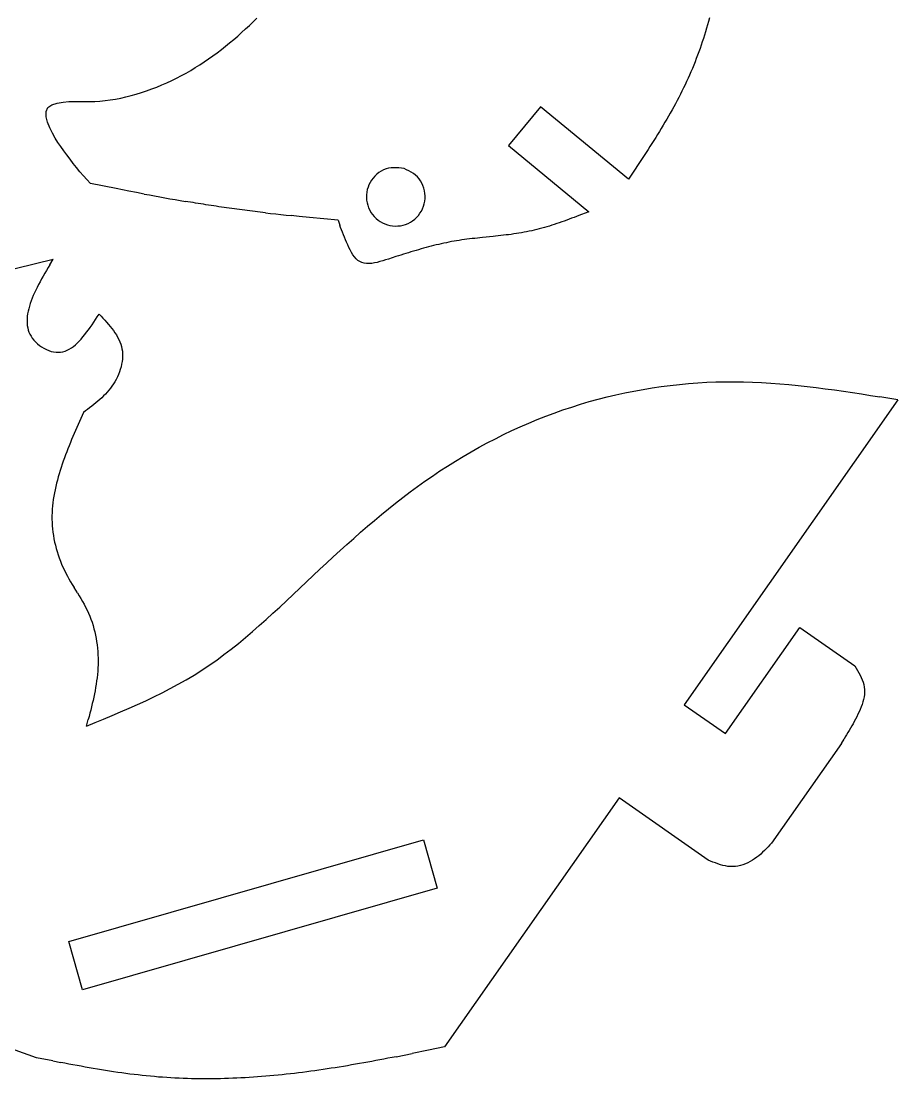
# Model space of a CAD drawing. Extents: x -3475 to 3475, y -2114 to 2114.
# Drawn here: x 504 to 1006, y 51 to 658 of the extents above; entities that cross this region are included whole.
import ezdxf

# ---------------------------------------------------------------- set-up
doc = ezdxf.new("R2010")
doc.units = 0
doc.header["$MEASUREMENT"] = 0
doc.layers.get('0').update_dxf_attribs({"linetype": 'CONTINUOUS'})

msp = doc.modelspace()

# ---------------------------------------------------------------- linework, layer by layer
for p, q in [((632.41, 653.17), (634.62, 655.23)), ((634.62, 655.23), (636.8, 657.33)), ((636.8, 657.33), (638.97, 659.46)), ((897.29, 655.56), (896.73, 653.59)), ((897.84, 657.53), (897.29, 655.56)), ((898.36, 659.51), (897.84, 657.53)), ((627.9, 649.12), (630.17, 651.13)), ((630.17, 651.13), (632.41, 653.17)), ((895.56, 649.67), (894.94, 647.71)), ((896.15, 651.62), (895.56, 649.67)), ((896.73, 653.59), (896.15, 651.62)), ((618.56, 641.41), (620.94, 643.28)), ((620.94, 643.28), (623.29, 645.19)), ((623.29, 645.19), (625.61, 647.14)), ((625.61, 647.14), (627.9, 649.12)), ((893.66, 643.83), (892.99, 641.9)), ((894.31, 645.77), (893.66, 643.83)), ((894.94, 647.71), (894.31, 645.77)), ((611.23, 636.02), (613.71, 637.77)), ((613.71, 637.77), (616.15, 639.57)), ((616.15, 639.57), (618.56, 641.41)), ((891.6, 638.06), (890.87, 636.15)), ((892.3, 639.98), (891.6, 638.06)), ((892.99, 641.9), (892.3, 639.98)), ((600.97, 629.43), (603.59, 631.01)), ((603.59, 631.01), (606.18, 632.63)), ((606.18, 632.63), (608.72, 634.3)), ((608.72, 634.3), (611.23, 636.02)), ((889.37, 632.35), (888.59, 630.47)), ((890.13, 634.25), (889.37, 632.35)), ((890.87, 636.15), (890.13, 634.25)), ((590.1, 623.64), (592.88, 625.01)), ((592.88, 625.01), (595.61, 626.43)), ((595.61, 626.43), (598.31, 627.91)), ((598.31, 627.91), (600.97, 629.43)), ((886.98, 626.72), (886.15, 624.87)), ((887.8, 628.59), (886.98, 626.72)), ((888.59, 630.47), (887.8, 628.59)), ((578.62, 618.75), (581.54, 619.87)), ((581.54, 619.87), (584.42, 621.07)), ((584.42, 621.07), (587.28, 622.32)), ((587.28, 622.32), (590.1, 623.64)), ((883.55, 619.34), (882.65, 617.52)), ((884.43, 621.18), (883.55, 619.34)), ((885.3, 623.02), (884.43, 621.18)), ((886.15, 624.87), (885.3, 623.02)), ((554.86, 612.5), (557.83, 612.98)), ((557.83, 612.98), (560.82, 613.55)), ((560.82, 613.55), (563.8, 614.22)), ((563.8, 614.22), (566.79, 614.97)), ((566.79, 614.97), (569.77, 615.8)), ((569.77, 615.8), (572.73, 616.71)), ((572.73, 616.71), (575.69, 617.69)), ((575.69, 617.69), (578.62, 618.75)), ((880.8, 613.9), (879.86, 612.1)), ((881.73, 615.71), (880.8, 613.9)), ((882.65, 617.52), (881.73, 615.71)), ((518.01, 605.75), (519.1, 608.06)), ((519.1, 608.06), (521.35, 609.64)), ((521.35, 609.64), (524.39, 610.64)), ((524.39, 610.64), (527.79, 611.2)), ((527.79, 611.2), (531.12, 611.48)), ((531.12, 611.48), (534.27, 611.59)), ((534.27, 611.59), (537.28, 611.59)), ((537.28, 611.59), (540.21, 611.55)), ((540.21, 611.55), (543.1, 611.54)), ((543.1, 611.54), (546.01, 611.63)), ((546.01, 611.63), (548.94, 611.82)), ((548.94, 611.82), (551.89, 612.11)), ((551.89, 612.11), (554.86, 612.5)), ((801.53, 608.55), (783.18, 586.29)), ((851.94, 566.99), (801.53, 608.55)), ((876.94, 606.74), (875.94, 604.96)), ((877.93, 608.52), (876.94, 606.74)), ((878.9, 610.3), (877.93, 608.52)), ((879.86, 612.1), (878.9, 610.3)), ((518.03, 602.86), (518.01, 605.75)), ((518.84, 599.64), (518.03, 602.86)), ((873.91, 601.44), (872.88, 599.68)), ((874.93, 603.2), (873.91, 601.44)), ((875.94, 604.96), (874.93, 603.2)), ((520.15, 596.39), (518.84, 599.64)), ((521.66, 593.36), (520.15, 596.39)), ((870.78, 596.18), (869.72, 594.44)), ((871.84, 597.93), (870.78, 596.18)), ((872.88, 599.68), (871.84, 597.93)), ((523.23, 590.63), (521.66, 593.36)), ((524.86, 588.11), (523.23, 590.63)), ((866.49, 589.24), (865.4, 587.52)), ((867.57, 590.97), (866.49, 589.24)), ((868.65, 592.7), (867.57, 590.97)), ((869.72, 594.44), (868.65, 592.7)), ((526.54, 585.71), (524.86, 588.11)), ((528.25, 583.35), (526.54, 585.71)), ((530, 580.94), (528.25, 583.35)), ((783.18, 586.29), (829.22, 548.33)), ((863.19, 584.08), (862.08, 582.36)), ((864.3, 585.79), (863.19, 584.08)), ((865.4, 587.52), (864.3, 585.79)), ((531.8, 578.5), (530, 580.94)), ((533.64, 576.06), (531.8, 578.5)), ((858.72, 577.22), (857.6, 575.52)), ((859.85, 578.93), (858.72, 577.22)), ((860.97, 580.65), (859.85, 578.93)), ((862.08, 582.36), (860.97, 580.65)), ((535.53, 573.65), (533.64, 576.06)), ((537.48, 571.29), (535.53, 573.65)), ((539.47, 569), (537.48, 571.29)), ((708.92, 570.79), (707.71, 569.85)), ((710.2, 571.61), (708.92, 570.79)), ((711.54, 572.31), (710.2, 571.61)), ((712.94, 572.87), (711.54, 572.31)), ((714.37, 573.27), (712.94, 572.87)), ((715.82, 573.5), (714.37, 573.27)), ((717.3, 573.59), (715.82, 573.5)), ((718.79, 573.57), (717.3, 573.59)), ((720.3, 573.46), (718.79, 573.57)), ((721.81, 573.29), (720.3, 573.46)), ((723.32, 573.09), (721.81, 573.29)), ((724.7, 572.43), (723.32, 573.09)), ((726.06, 571.75), (724.7, 572.43)), ((727.38, 571.03), (726.06, 571.75)), ((728.64, 570.24), (727.38, 571.03)), ((855.34, 572.1), (851.94, 566.99)), ((857.6, 575.52), (855.34, 572.1)), ((541.49, 566.74), (539.47, 569)), ((543.53, 564.51), (541.49, 566.74)), ((558.2, 561.62), (543.53, 564.51)), ((703.87, 565.19), (703.19, 563.85)), ((704.67, 566.47), (703.87, 565.19)), ((705.58, 567.68), (704.67, 566.47)), ((706.6, 568.81), (705.58, 567.68)), ((707.71, 569.85), (706.6, 568.81)), ((729.83, 569.36), (728.64, 570.24)), ((730.93, 568.36), (729.83, 569.36)), ((731.91, 567.25), (730.93, 568.36)), ((732.78, 566.02), (731.91, 567.25)), ((733.52, 564.71), (732.78, 566.02)), ((734.15, 563.32), (733.52, 564.71)), ((565.54, 560.19), (558.2, 561.62)), ((569.94, 559.34), (565.54, 560.19)), ((574.35, 558.51), (569.94, 559.34)), ((574.35, 558.51), (577.29, 557.96)), ((701.92, 559.53), (701.75, 558.03)), ((702.21, 561.01), (701.92, 559.53)), ((702.64, 562.45), (702.21, 561.01)), ((703.19, 563.85), (702.64, 562.45)), ((734.65, 561.87), (734.15, 563.32)), ((735.02, 560.39), (734.65, 561.87)), ((735.25, 558.89), (735.02, 560.39)), ((735.36, 557.39), (735.25, 558.89)), ((577.29, 557.96), (580.23, 557.42)), ((580.23, 557.42), (583.17, 556.88)), ((583.17, 556.88), (586.11, 556.35)), ((586.11, 556.35), (589.06, 555.82)), ((589.06, 555.82), (592, 555.31)), ((592, 555.31), (594.95, 554.8)), ((594.95, 554.8), (597.9, 554.3)), ((599.37, 554.05), (597.9, 554.3)), ((600.85, 553.8), (599.37, 554.05)), ((602.32, 553.56), (600.85, 553.8)), ((603.8, 553.32), (602.32, 553.56)), ((605.28, 553.08), (603.8, 553.32)), ((606.75, 552.84), (605.28, 553.08)), ((608.23, 552.61), (606.75, 552.84)), ((609.71, 552.38), (608.23, 552.61)), ((611.18, 552.15), (609.71, 552.38)), ((612.66, 551.92), (611.18, 552.15)), ((701.75, 558.03), (701.72, 556.52)), ((701.72, 556.52), (701.83, 555.01)), ((701.83, 555.01), (702.07, 553.52)), ((702.07, 553.52), (702.44, 552.05)), ((734.45, 551.46), (734.88, 552.91)), ((734.88, 552.91), (735.17, 554.38)), ((735.17, 554.38), (735.33, 555.88)), ((735.33, 555.88), (735.36, 557.39)), ((614.14, 551.69), (612.66, 551.92)), ((615.62, 551.47), (614.14, 551.69)), ((617.1, 551.25), (615.62, 551.47)), ((618.58, 551.03), (617.1, 551.25)), ((620.06, 550.82), (618.58, 551.03)), ((621.54, 550.61), (620.06, 550.82)), ((623.02, 550.4), (621.54, 550.61)), ((624.5, 550.19), (623.02, 550.4)), ((625.98, 549.98), (624.5, 550.19)), ((627.46, 549.78), (625.98, 549.98)), ((628.94, 549.58), (627.46, 549.78)), ((630.42, 549.38), (628.94, 549.58)), ((631.91, 549.19), (630.42, 549.38)), ((633.39, 549), (631.91, 549.19)), ((634.87, 548.81), (633.39, 549)), ((636.35, 548.62), (634.87, 548.81)), ((637.84, 548.44), (636.35, 548.62)), ((639.32, 548.26), (637.84, 548.44)), ((640.81, 548.08), (639.32, 548.26)), ((642.29, 547.9), (640.81, 548.08)), ((643.78, 547.73), (642.29, 547.9)), ((643.78, 547.73), (646.75, 547.38)), ((646.75, 547.38), (649.72, 547.05)), ((649.72, 547.05), (652.69, 546.72)), ((652.69, 546.72), (655.66, 546.4)), ((655.66, 546.4), (658.64, 546.09)), ((663.1, 545.62), (658.64, 546.09)), ((702.44, 552.05), (702.95, 550.63)), ((702.95, 550.63), (703.58, 549.26)), ((703.58, 549.26), (704.33, 547.95)), ((704.33, 547.95), (705.19, 546.71)), ((705.19, 546.71), (706.16, 545.56)), ((730.49, 545.1), (731.5, 546.22)), ((731.5, 546.22), (732.41, 547.43)), ((732.41, 547.43), (733.21, 548.71)), ((733.21, 548.71), (733.89, 550.06)), ((733.89, 550.06), (734.45, 551.46)), ((823.59, 546.16), (822.19, 545.62)), ((825, 546.7), (823.59, 546.16)), ((829.22, 548.33), (825, 546.7)), ((669.05, 545.02), (663.1, 545.62)), ((685.42, 543.43), (669.05, 545.02)), ((685.42, 543.43), (686.43, 540.71)), ((686.94, 539.34), (686.43, 540.71)), ((706.16, 545.56), (707.24, 544.49)), ((707.24, 544.49), (708.4, 543.53)), ((708.4, 543.53), (709.65, 542.68)), ((709.65, 542.68), (710.96, 541.94)), ((710.96, 541.94), (712.34, 541.32)), ((712.34, 541.32), (713.77, 540.82)), ((713.77, 540.82), (715.23, 540.46)), ((715.23, 540.46), (716.73, 540.23)), ((716.73, 540.23), (718.23, 540.14)), ((718.23, 540.14), (719.74, 540.18)), ((719.74, 540.18), (721.24, 540.35)), ((721.24, 540.35), (722.72, 540.65)), ((722.72, 540.65), (724.16, 541.09)), ((724.16, 541.09), (725.56, 541.66)), ((725.56, 541.66), (726.9, 542.35)), ((726.9, 542.35), (728.18, 543.16)), ((728.18, 543.16), (729.38, 544.08)), ((729.38, 544.08), (730.49, 545.1)), ((806.6, 540.16), (805.16, 539.73)), ((808.02, 540.61), (806.6, 540.16)), ((809.45, 541.07), (808.02, 540.61)), ((810.87, 541.54), (809.45, 541.07)), ((812.29, 542.02), (810.87, 541.54)), ((813.71, 542.51), (812.29, 542.02)), ((815.13, 543.01), (813.71, 542.51)), ((816.54, 543.52), (815.13, 543.01)), ((817.96, 544.04), (816.54, 543.52)), ((819.37, 544.56), (817.96, 544.04)), ((820.78, 545.09), (819.37, 544.56)), ((822.19, 545.62), (820.78, 545.09)), ((687.46, 537.96), (686.94, 539.34)), ((687.99, 536.58), (687.46, 537.96)), ((688.54, 535.17), (687.99, 536.58)), ((689.11, 533.75), (688.54, 535.17)), ((774.31, 534.17), (768.33, 533.56)), ((775.8, 534.33), (774.31, 534.17)), ((777.29, 534.49), (775.8, 534.33)), ((778.79, 534.65), (777.29, 534.49)), ((780.28, 534.82), (778.79, 534.65)), ((781.77, 535), (780.28, 534.82)), ((783.25, 535.18), (781.77, 535)), ((784.74, 535.38), (783.25, 535.18)), ((786.22, 535.59), (784.74, 535.38)), ((787.7, 535.81), (786.22, 535.59)), ((789.18, 536.04), (787.7, 535.81)), ((790.65, 536.29), (789.18, 536.04)), ((792.12, 536.55), (790.65, 536.29)), ((793.59, 536.83), (792.12, 536.55)), ((795.05, 537.13), (793.59, 536.83)), ((796.5, 537.45), (795.05, 537.13)), ((797.96, 537.79), (796.5, 537.45)), ((799.41, 538.14), (797.96, 537.79)), ((800.85, 538.51), (799.41, 538.14)), ((802.29, 538.9), (800.85, 538.51)), ((803.73, 539.31), (802.29, 538.9)), ((805.16, 539.73), (803.73, 539.31)), ((689.7, 532.31), (689.11, 533.75)), ((690.32, 530.84), (689.7, 532.31)), ((690.96, 529.36), (690.32, 530.84)), ((691.64, 527.87), (690.96, 529.36)), ((692.37, 526.41), (691.64, 527.87)), ((737.36, 528.19), (735.91, 527.8)), ((738.81, 528.57), (737.36, 528.19)), ((740.26, 528.94), (738.81, 528.57)), ((741.71, 529.29), (740.26, 528.94)), ((743.17, 529.64), (741.71, 529.29)), ((744.63, 529.97), (743.17, 529.64)), ((746.09, 530.3), (744.63, 529.97)), ((747.55, 530.6), (746.09, 530.3)), ((749.02, 530.9), (747.55, 530.6)), ((750.49, 531.18), (749.02, 530.9)), ((751.96, 531.44), (750.49, 531.18)), ((753.44, 531.69), (751.96, 531.44)), ((754.92, 531.92), (753.44, 531.69)), ((756.4, 532.14), (754.92, 531.92)), ((757.88, 532.35), (756.4, 532.14)), ((759.37, 532.55), (757.88, 532.35)), ((760.86, 532.73), (759.37, 532.55)), ((762.35, 532.91), (760.86, 532.73)), ((763.84, 533.08), (762.35, 532.91)), ((765.34, 533.25), (763.84, 533.08)), ((766.83, 533.41), (765.34, 533.25)), ((768.33, 533.56), (766.83, 533.41)), ((693.14, 525.01), (692.37, 526.41)), ((693.97, 523.69), (693.14, 525.01)), ((694.86, 522.47), (693.97, 523.69)), ((695.81, 521.38), (694.86, 522.47)), ((718.66, 522.58), (714.37, 521.19)), ((720.1, 523.04), (718.66, 522.58)), ((721.53, 523.5), (720.1, 523.04)), ((722.96, 523.95), (721.53, 523.5)), ((724.4, 524.4), (722.96, 523.95)), ((725.83, 524.85), (724.4, 524.4)), ((727.27, 525.29), (725.83, 524.85)), ((728.71, 525.72), (727.27, 525.29)), ((730.14, 526.15), (728.71, 525.72)), ((731.58, 526.58), (730.14, 526.15)), ((733.03, 526.99), (731.58, 526.58)), ((734.47, 527.4), (733.03, 526.99)), ((735.91, 527.8), (734.47, 527.4)), ((454.56, 504.6), (522.06, 521.22)), ((519.15, 516.29), (518.2, 514.65)), ((520.12, 517.93), (519.15, 516.29)), ((520.12, 517.93), (522.06, 521.22)), ((696.85, 520.45), (695.81, 521.38)), ((697.97, 519.71), (696.85, 520.45)), ((699.17, 519.17), (697.97, 519.71)), ((700.46, 518.82), (699.17, 519.17)), ((701.82, 518.65), (700.46, 518.82)), ((703.24, 518.63), (701.82, 518.65)), ((704.73, 518.74), (703.24, 518.63)), ((706.26, 518.97), (704.73, 518.74)), ((707.83, 519.3), (706.26, 518.97)), ((709.44, 519.71), (707.83, 519.3)), ((711.07, 520.17), (709.44, 519.71)), ((712.71, 520.67), (711.07, 520.17)), ((714.37, 521.19), (712.71, 520.67)), ((515.44, 509.77), (514.57, 508.15)), ((516.34, 511.39), (515.44, 509.77)), ((517.26, 513.02), (516.34, 511.39)), ((518.2, 514.65), (517.26, 513.02)), ((512.92, 504.95), (512.14, 503.37)), ((513.73, 506.55), (512.92, 504.95)), ((514.57, 508.15), (513.73, 506.55)), ((510.08, 498.7), (509.5, 497.17)), ((510.72, 500.24), (510.08, 498.7)), ((511.41, 501.8), (510.72, 500.24)), ((512.14, 503.37), (511.41, 501.8)), ((508.08, 492.7), (507.73, 491.25)), ((508.49, 494.17), (508.08, 492.7)), ((508.96, 495.66), (508.49, 494.17)), ((509.5, 497.17), (508.96, 495.66)), ((507.14, 487.02), (507.1, 485.66)), ((507.1, 485.66), (507.14, 484.33)), ((507.26, 488.41), (507.14, 487.02)), ((507.46, 489.82), (507.26, 488.41)), ((507.73, 491.25), (507.46, 489.82)), ((545.4, 485), (546.41, 486.53)), ((546.41, 486.53), (547.42, 488.06)), ((547.42, 488.06), (548.43, 489.61)), ((548.43, 489.61), (549.53, 488.45)), ((549.53, 488.45), (550.62, 487.28)), ((550.62, 487.28), (551.7, 486.12)), ((551.7, 486.12), (552.76, 484.94)), ((507.14, 484.33), (507.27, 483.02)), ((507.27, 483.02), (507.5, 481.74)), ((507.5, 481.74), (507.82, 480.49)), ((507.82, 480.49), (508.24, 479.27)), ((508.24, 479.27), (508.76, 478.08)), ((541.29, 479.19), (542.33, 480.59)), ((542.33, 480.59), (543.36, 482.03)), ((543.36, 482.03), (544.39, 483.5)), ((544.39, 483.5), (545.4, 485)), ((552.76, 484.94), (553.79, 483.76)), ((553.79, 483.76), (554.79, 482.57)), ((554.79, 482.57), (555.76, 481.37)), ((555.76, 481.37), (556.67, 480.16)), ((556.67, 480.16), (557.53, 478.93)), ((508.76, 478.08), (509.39, 476.93)), ((509.39, 476.93), (510.13, 475.81)), ((510.13, 475.81), (510.99, 474.72)), ((510.99, 474.72), (511.96, 473.67)), ((511.96, 473.67), (513.05, 472.66)), ((535.93, 473.04), (537.03, 474.13)), ((537.03, 474.13), (538.12, 475.3)), ((538.12, 475.3), (539.19, 476.54)), ((539.19, 476.54), (540.25, 477.84)), ((540.25, 477.84), (541.29, 479.19)), ((557.53, 478.93), (558.34, 477.68)), ((558.34, 477.68), (559.08, 476.41)), ((559.08, 476.41), (559.74, 475.12)), ((559.74, 475.12), (560.33, 473.81)), ((560.33, 473.81), (560.83, 472.47)), ((513.05, 472.66), (514.23, 471.71)), ((514.23, 471.71), (515.5, 470.82)), ((515.5, 470.82), (516.82, 470.02)), ((516.82, 470.02), (518.19, 469.31)), ((518.19, 469.31), (519.59, 468.72)), ((519.59, 468.72), (520.99, 468.25)), ((520.99, 468.25), (522.38, 467.92)), ((522.38, 467.92), (523.75, 467.74)), ((523.75, 467.74), (525.08, 467.7)), ((525.08, 467.7), (526.39, 467.81)), ((526.39, 467.81), (527.66, 468.06)), ((527.66, 468.06), (528.91, 468.44)), ((528.91, 468.44), (530.14, 468.94)), ((530.14, 468.94), (531.34, 469.55)), ((531.34, 469.55), (532.52, 470.28)), ((532.52, 470.28), (533.67, 471.11)), ((533.67, 471.11), (534.81, 472.03)), ((534.81, 472.03), (535.93, 473.04)), ((560.83, 472.47), (561.25, 471.11)), ((561.25, 471.11), (561.56, 469.71)), ((561.56, 469.71), (561.77, 468.29)), ((561.77, 468.29), (561.87, 466.83)), ((561.62, 462.38), (561.35, 460.88)), ((561.79, 463.87), (561.62, 462.38)), ((561.88, 465.36), (561.79, 463.87)), ((561.87, 466.83), (561.88, 465.36)), ((560.09, 456.44), (559.53, 454.99)), ((560.59, 457.9), (560.09, 456.44)), ((561.01, 459.39), (560.59, 457.9)), ((561.35, 460.88), (561.01, 459.39)), ((556.67, 449.56), (555.82, 448.31)), ((557.46, 450.85), (556.67, 449.56)), ((558.21, 452.19), (557.46, 450.85)), ((558.9, 453.57), (558.21, 452.19)), ((559.53, 454.99), (558.9, 453.57)), ((875.95, 448.75), (881.17, 449.33)), ((881.17, 449.33), (886.41, 449.82)), ((886.41, 449.82), (891.65, 450.21)), ((891.65, 450.21), (896.89, 450.5)), ((896.89, 450.5), (902.14, 450.71)), ((902.14, 450.71), (907.38, 450.82)), ((907.38, 450.82), (912.62, 450.83)), ((912.62, 450.83), (917.85, 450.76)), ((917.85, 450.76), (923.08, 450.6)), ((923.08, 450.6), (928.31, 450.36)), ((928.31, 450.36), (933.53, 450.04)), ((933.53, 450.04), (938.75, 449.66)), ((938.75, 449.66), (943.97, 449.2)), ((943.97, 449.2), (949.18, 448.69)), ((552.02, 443.72), (550.98, 442.66)), ((553.03, 444.81), (552.02, 443.72)), ((554, 445.94), (553.03, 444.81)), ((554.93, 447.1), (554, 445.94)), ((555.82, 448.31), (554.93, 447.1)), ((839.68, 442.13), (844.81, 443.35)), ((844.81, 443.35), (849.96, 444.48)), ((849.96, 444.48), (855.13, 445.52)), ((855.13, 445.52), (860.31, 446.47)), ((860.31, 446.47), (865.51, 447.32)), ((865.51, 447.32), (870.72, 448.08)), ((870.72, 448.08), (875.95, 448.75)), ((949.18, 448.69), (954.39, 448.12)), ((954.39, 448.12), (959.6, 447.5)), ((959.6, 447.5), (964.81, 446.84)), ((964.81, 446.84), (970.01, 446.14)), ((970.01, 446.14), (975.22, 445.4)), ((975.22, 445.4), (980.42, 444.63)), ((980.42, 444.63), (985.62, 443.83)), ((985.62, 443.83), (990.82, 443.02)), ((990.82, 443.02), (996.02, 442.19)), ((545.38, 437.73), (544.21, 436.8)), ((546.55, 438.67), (545.38, 437.73)), ((547.69, 439.64), (546.55, 438.67)), ((548.81, 440.62), (547.69, 439.64)), ((549.91, 441.62), (548.81, 440.62)), ((550.98, 442.66), (549.91, 441.62)), ((819.41, 436.33), (824.44, 437.92)), ((824.44, 437.92), (829.49, 439.41)), ((829.49, 439.41), (834.58, 440.82)), ((834.58, 440.82), (839.68, 442.13)), ((1006.42, 440.5), (883.89, 265.52)), ((1006.42, 440.5), (996.02, 442.19)), ((539.41, 433.16), (537.12, 428)), ((540.62, 434.06), (539.41, 433.16)), ((541.82, 434.97), (540.62, 434.06)), ((543.02, 435.88), (541.82, 434.97)), ((544.21, 436.8), (543.02, 435.88)), ((799.62, 429.1), (804.52, 431.04)), ((804.52, 431.04), (809.45, 432.89)), ((809.45, 432.89), (814.41, 434.66)), ((814.41, 434.66), (819.41, 436.33)), ((536.37, 426.28), (535.62, 424.56)), ((537.12, 428), (536.37, 426.28)), ((785.14, 422.77), (789.93, 424.96)), ((789.93, 424.96), (794.76, 427.07)), ((794.76, 427.07), (799.62, 429.1)), ((533.39, 419.38), (532.67, 417.64)), ((534.13, 421.11), (533.39, 419.38)), ((534.87, 422.84), (534.13, 421.11)), ((535.62, 424.56), (534.87, 422.84)), ((775.68, 418.15), (780.39, 420.5)), ((780.39, 420.5), (785.14, 422.77)), ((531.25, 414.15), (530.55, 412.4)), ((531.95, 415.9), (531.25, 414.15)), ((532.67, 417.64), (531.95, 415.9)), ((761.79, 410.65), (766.38, 413.23)), ((766.38, 413.23), (771.01, 415.73)), ((771.01, 415.73), (775.68, 418.15)), ((528.56, 407.1), (527.92, 405.32)), ((529.21, 408.87), (528.56, 407.1)), ((529.87, 410.64), (529.21, 408.87)), ((530.55, 412.4), (529.87, 410.64)), ((752.75, 405.29), (757.25, 408.01)), ((757.25, 408.01), (761.79, 410.65)), ((526.7, 401.72), (526.12, 399.91)), ((527.3, 403.52), (526.7, 401.72)), ((527.92, 405.32), (527.3, 403.52)), ((743.88, 399.65), (748.29, 402.5)), ((748.29, 402.5), (752.75, 405.29)), ((524.53, 394.44), (524.05, 392.6)), ((525.03, 396.27), (524.53, 394.44)), ((525.56, 398.1), (525.03, 396.27)), ((526.12, 399.91), (525.56, 398.1)), ((735.21, 393.75), (739.52, 396.73)), ((739.52, 396.73), (743.88, 399.65)), ((523.2, 388.9), (522.82, 387.04)), ((523.61, 390.75), (523.2, 388.9)), ((524.05, 392.6), (523.61, 390.75)), ((726.72, 387.6), (730.94, 390.71)), ((730.94, 390.71), (735.21, 393.75)), ((522.19, 383.31), (521.94, 381.44)), ((522.49, 385.18), (522.19, 383.31)), ((522.82, 387.04), (522.49, 385.18)), ((718.43, 381.23), (722.55, 384.44)), ((722.55, 384.44), (726.72, 387.6)), ((521.57, 377.69), (521.46, 375.81)), ((521.73, 379.57), (521.57, 377.69)), ((521.94, 381.44), (521.73, 379.57)), ((710.29, 374.65), (714.34, 377.96)), ((714.34, 377.96), (718.43, 381.23)), ((521.46, 375.81), (521.4, 373.93)), ((521.4, 373.93), (521.4, 372.04)), ((521.4, 372.04), (521.45, 370.16)), ((521.45, 370.16), (521.56, 368.27)), ((702.29, 367.9), (706.27, 371.3)), ((706.27, 371.3), (710.29, 374.65)), ((521.56, 368.27), (521.72, 366.39)), ((521.72, 366.39), (521.94, 364.51)), ((521.94, 364.51), (522.22, 362.63)), ((694.4, 361), (698.33, 364.47)), ((698.33, 364.47), (702.29, 367.9)), ((522.22, 362.63), (522.54, 360.76)), ((522.54, 360.76), (522.92, 358.9)), ((522.92, 358.9), (523.35, 357.05)), ((690.5, 357.5), (694.4, 361)), ((523.35, 357.05), (523.83, 355.21)), ((523.83, 355.21), (524.36, 353.38)), ((524.36, 353.38), (524.94, 351.56)), ((682.73, 350.43), (686.61, 353.98)), ((686.61, 353.98), (690.5, 357.5)), ((524.94, 351.56), (525.56, 349.76)), ((525.56, 349.76), (526.23, 347.98)), ((526.23, 347.98), (526.95, 346.22)), ((526.95, 346.22), (527.71, 344.47)), ((675.03, 343.27), (678.88, 346.86)), ((678.88, 346.86), (682.73, 350.43)), ((527.71, 344.47), (528.51, 342.75)), ((528.51, 342.75), (529.36, 341.06)), ((529.36, 341.06), (530.24, 339.39)), ((671.19, 339.67), (675.03, 343.27)), ((530.24, 339.39), (531.16, 337.74)), ((531.16, 337.74), (532.11, 336.1)), ((532.11, 336.1), (533.08, 334.48)), ((533.08, 334.48), (534.07, 332.87)), ((659.67, 328.82), (671.19, 339.67)), ((536.04, 329.66), (534.07, 332.87)), ((536.04, 329.66), (537.02, 328.06)), ((537.02, 328.06), (537.99, 326.44)), ((655.83, 325.2), (659.67, 328.82)), ((537.99, 326.44), (538.93, 324.82)), ((538.93, 324.82), (539.85, 323.18)), ((539.85, 323.18), (540.73, 321.52)), ((648.09, 318.02), (651.97, 321.6)), ((651.97, 321.6), (655.83, 325.2)), ((540.73, 321.52), (541.56, 319.83)), ((541.56, 319.83), (542.35, 318.12)), ((542.35, 318.12), (543.08, 316.39)), ((543.08, 316.39), (543.76, 314.62)), ((644.2, 314.47), (648.09, 318.02)), ((543.76, 314.62), (544.38, 312.84)), ((544.38, 312.84), (544.96, 311.03)), ((544.96, 311.03), (545.48, 309.2)), ((636.31, 307.5), (640.27, 310.96)), ((640.27, 310.96), (644.2, 314.47)), ((907.53, 248.98), (950.18, 309.89)), ((950.18, 309.89), (981.69, 287.83)), ((545.48, 309.2), (545.95, 307.36)), ((545.95, 307.36), (546.36, 305.51)), ((546.36, 305.51), (546.73, 303.64)), ((546.73, 303.64), (547.04, 301.76)), ((628.27, 300.76), (632.31, 304.1)), ((632.31, 304.1), (636.31, 307.5)), ((547.04, 301.76), (547.3, 299.88)), ((547.3, 299.88), (547.52, 297.99)), ((547.52, 297.99), (547.68, 296.1)), ((620.04, 294.31), (624.19, 297.49)), ((624.19, 297.49), (628.27, 300.76)), ((547.68, 296.1), (547.79, 294.2)), ((547.79, 294.2), (547.85, 292.31)), ((547.85, 292.31), (547.86, 290.43)), ((611.58, 288.22), (615.85, 291.21)), ((615.85, 291.21), (620.04, 294.31)), ((547.74, 286.67), (547.62, 284.8)), ((547.82, 288.55), (547.74, 286.67)), ((547.86, 290.43), (547.82, 288.55)), ((602.85, 282.55), (607.25, 285.33)), ((607.25, 285.33), (611.58, 288.22)), ((981.69, 287.83), (982.48, 286.51)), ((982.48, 286.51), (983.27, 285.18)), ((983.27, 285.18), (984.02, 283.85)), ((547.01, 279.2), (546.73, 277.34)), ((547.25, 281.06), (547.01, 279.2)), ((547.45, 282.93), (547.25, 281.06)), ((547.62, 284.8), (547.45, 282.93)), ((593.84, 277.31), (598.38, 279.88)), ((598.38, 279.88), (602.85, 282.55)), ((984.02, 283.85), (984.73, 282.52)), ((984.73, 282.52), (985.39, 281.18)), ((985.39, 281.18), (985.97, 279.84)), ((985.97, 279.84), (986.47, 278.48)), ((546.1, 273.62), (545.74, 271.77)), ((546.43, 275.48), (546.1, 273.62)), ((546.73, 277.34), (546.43, 275.48)), ((584.6, 272.45), (589.25, 274.84)), ((589.25, 274.84), (593.84, 277.31)), ((986.47, 278.48), (986.87, 277.11)), ((986.87, 277.11), (987.15, 275.72)), ((987.15, 275.72), (987.3, 274.33)), ((987.3, 274.33), (987.33, 272.91)), ((544.95, 268.07), (544.53, 266.23)), ((545.36, 269.92), (544.95, 268.07)), ((545.74, 271.77), (545.36, 269.92)), ((570.39, 265.7), (575.16, 267.88)), ((575.16, 267.88), (579.9, 270.13)), ((579.9, 270.13), (584.6, 272.45)), ((986.36, 267.18), (985.89, 265.75)), ((986.74, 268.62), (986.36, 267.18)), ((987.04, 270.06), (986.74, 268.62)), ((987.24, 271.49), (987.04, 270.06)), ((987.33, 272.91), (987.24, 271.49)), ((543.64, 262.54), (543.17, 260.69)), ((544.09, 264.38), (543.64, 262.54)), ((544.53, 266.23), (544.09, 264.38)), ((555.88, 259.4), (560.74, 261.46)), ((560.74, 261.46), (565.58, 263.56)), ((565.58, 263.56), (570.39, 265.7)), ((883.89, 265.52), (907.53, 248.98)), ((984.16, 261.49), (983.5, 260.09)), ((984.79, 262.9), (984.16, 261.49)), ((985.37, 264.32), (984.79, 262.9)), ((985.89, 265.75), (985.37, 264.32)), ((541.24, 253.33), (542.21, 257.01)), ((541.24, 253.33), (546.13, 255.34)), ((542.7, 258.85), (542.21, 257.01)), ((543.17, 260.69), (542.7, 258.85)), ((546.13, 255.34), (551.01, 257.36)), ((551.01, 257.36), (555.88, 259.4)), ((981.42, 256.02), (980.71, 254.71)), ((982.12, 257.36), (981.42, 256.02)), ((982.82, 258.72), (982.12, 257.36)), ((983.5, 260.09), (982.82, 258.72)), ((977.79, 249.59), (977.04, 248.34)), ((978.52, 250.85), (977.79, 249.59)), ((979.26, 252.12), (978.52, 250.85)), ((979.99, 253.41), (979.26, 252.12)), ((980.71, 254.71), (979.99, 253.41)), ((974.05, 243.4), (934.01, 186.22)), ((974.05, 243.4), (975.55, 245.86)), ((976.3, 247.1), (975.55, 245.86)), ((977.04, 248.34), (976.3, 247.1)), ((846.57, 212.22), (746.49, 69.29)), ((897.6, 176.5), (846.57, 212.22)), ((531.03, 129.84), (734.39, 188.15)), ((734.39, 188.15), (742.34, 160.42)), ((931, 182.99), (929.97, 181.94)), ((932.01, 184.06), (931, 182.99)), ((933.01, 185.13), (932.01, 184.06)), ((934.01, 186.22), (933.01, 185.13)), ((899.01, 175.91), (897.6, 176.5)), ((923.04, 176.36), (921.73, 175.6)), ((924.31, 177.18), (923.04, 176.36)), ((925.53, 178.05), (924.31, 177.18)), ((926.7, 178.97), (925.53, 178.05)), ((927.83, 179.93), (926.7, 178.97)), ((928.91, 180.92), (927.83, 179.93)), ((929.97, 181.94), (928.91, 180.92)), ((900.42, 175.34), (899.01, 175.91)), ((901.84, 174.8), (900.42, 175.34)), ((903.25, 174.29), (901.84, 174.8)), ((904.67, 173.83), (903.25, 174.29)), ((906.1, 173.43), (904.67, 173.83)), ((907.52, 173.11), (906.1, 173.43)), ((908.95, 172.87), (907.52, 173.11)), ((910.39, 172.74), (908.95, 172.87)), ((911.83, 172.71), (910.39, 172.74)), ((913.27, 172.81), (911.83, 172.71)), ((914.72, 173.03), (913.27, 172.81)), ((916.16, 173.36), (914.72, 173.03)), ((917.58, 173.79), (916.16, 173.36)), ((918.99, 174.31), (917.58, 173.79)), ((920.37, 174.92), (918.99, 174.31)), ((921.73, 175.6), (920.37, 174.92)), ((742.34, 160.42), (538.98, 102.11)), ((538.98, 102.11), (531.03, 129.84)), ((512.55, 63.06), (500.4, 67.52)), ((737.24, 67.39), (727.98, 65.5)), ((746.49, 69.29), (737.24, 67.39)), ((521.84, 61.24), (512.55, 63.06)), ((521.84, 61.24), (526.49, 60.34)), ((704.79, 61), (702.47, 60.57)), ((707.11, 61.43), (704.79, 61)), ((709.43, 61.87), (707.11, 61.43)), ((711.75, 62.31), (709.43, 61.87)), ((714.07, 62.76), (711.75, 62.31)), ((716.39, 63.21), (714.07, 62.76)), ((718.71, 63.66), (716.39, 63.21)), ((718.71, 63.66), (723.34, 64.58)), ((723.34, 64.58), (727.98, 65.5)), ((528.81, 59.9), (526.49, 60.34)), ((531.14, 59.46), (528.81, 59.9)), ((533.46, 59.02), (531.14, 59.46)), ((535.79, 58.59), (533.46, 59.02)), ((538.12, 58.17), (535.79, 58.59)), ((540.44, 57.75), (538.12, 58.17)), ((542.77, 57.34), (540.44, 57.75)), ((545.1, 56.94), (542.77, 57.34)), ((547.43, 56.54), (545.1, 56.94)), ((549.76, 56.16), (547.43, 56.54)), ((552.09, 55.78), (549.76, 56.16)), ((554.42, 55.42), (552.09, 55.78)), ((556.76, 55.06), (554.42, 55.42)), ((559.09, 54.72), (556.76, 55.06)), ((561.43, 54.39), (559.09, 54.72)), ((665.13, 54.7), (662.79, 54.41)), ((667.48, 55), (665.13, 54.7)), ((669.82, 55.32), (667.48, 55)), ((672.16, 55.64), (669.82, 55.32)), ((674.5, 55.97), (672.16, 55.64)), ((676.84, 56.31), (674.5, 55.97)), ((679.18, 56.66), (676.84, 56.31)), ((681.51, 57.02), (679.18, 56.66)), ((683.85, 57.39), (681.51, 57.02)), ((686.18, 57.76), (683.85, 57.39)), ((688.51, 58.14), (686.18, 57.76)), ((690.84, 58.53), (688.51, 58.14)), ((693.17, 58.93), (690.84, 58.53)), ((695.49, 59.33), (693.17, 58.93)), ((697.82, 59.74), (695.49, 59.33)), ((700.14, 60.15), (697.82, 59.74)), ((702.47, 60.57), (700.14, 60.15)), ((563.77, 54.07), (561.43, 54.39)), ((566.11, 53.76), (563.77, 54.07)), ((568.45, 53.47), (566.11, 53.76)), ((570.79, 53.2), (568.45, 53.47)), ((573.13, 52.93), (570.79, 53.2)), ((575.48, 52.69), (573.13, 52.93)), ((577.83, 52.46), (575.48, 52.69)), ((580.18, 52.24), (577.83, 52.46)), ((582.53, 52.04), (580.18, 52.24)), ((584.88, 51.87), (582.53, 52.04)), ((587.23, 51.7), (584.88, 51.87)), ((589.59, 51.56), (587.23, 51.7)), ((591.95, 51.43), (589.59, 51.56)), ((594.31, 51.32), (591.95, 51.43)), ((596.67, 51.22), (594.31, 51.32)), ((599.03, 51.14), (596.67, 51.22)), ((601.39, 51.08), (599.03, 51.14)), ((603.75, 51.03), (601.39, 51.08)), ((606.12, 51), (603.75, 51.03)), ((608.48, 50.99), (606.12, 51)), ((610.85, 50.99), (608.48, 50.99)), ((613.21, 51), (610.85, 50.99)), ((615.58, 51.03), (613.21, 51)), ((617.95, 51.07), (615.58, 51.03)), ((620.31, 51.13), (617.95, 51.07)), ((622.68, 51.2), (620.31, 51.13)), ((625.04, 51.29), (622.68, 51.2)), ((627.41, 51.39), (625.04, 51.29)), ((629.77, 51.5), (627.41, 51.39)), ((632.14, 51.63), (629.77, 51.5)), ((634.5, 51.77), (632.14, 51.63)), ((636.87, 51.92), (634.5, 51.77)), ((639.23, 52.09), (636.87, 51.92)), ((641.59, 52.27), (639.23, 52.09)), ((643.95, 52.46), (641.59, 52.27)), ((646.31, 52.66), (643.95, 52.46)), ((648.67, 52.88), (646.31, 52.66)), ((651.03, 53.1), (648.67, 52.88)), ((653.38, 53.34), (651.03, 53.1)), ((655.74, 53.59), (653.38, 53.34)), ((658.09, 53.85), (655.74, 53.59)), ((660.44, 54.12), (658.09, 53.85)), ((662.79, 54.41), (660.44, 54.12))]:
    msp.add_line(p, q)

doc.saveas('drawing.dxf')
